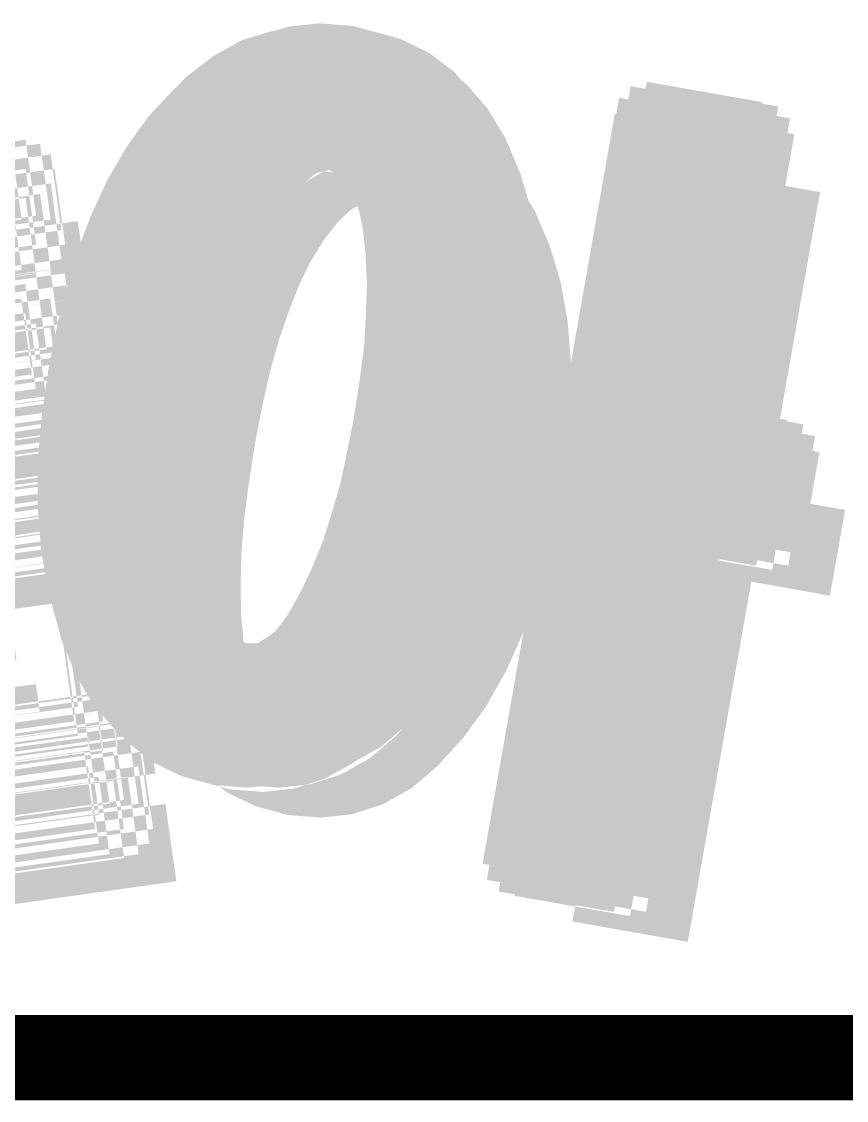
# Model space of a CAD drawing. Header units: millimetres. Extents: x 13 to 1587, y -16 to 1328.
# Drawn here: x 1039.5 to 1174.4, y -7 to 169.5 of the extents above; entities that cross this region are included whole.
import ezdxf

# ---------------------------------------------------------------- set-up
doc = ezdxf.new("R2010")
doc.units = ezdxf.units.MM
doc.layers.add('BC_데모', color=7, linetype='Continuous')

msp = doc.modelspace()

# ---------------------------------------------------------------- hatches: boundary and pattern name
at = {"layer": 'BC_데모', "true_color": 0x141414}
h = msp.add_hatch(color=250, dxfattribs=at)
h.paths.add_polyline_path([(1088.6, 154.69), (1090.95, 153.88), (1092.94, 152.48), (1094.67, 150.34), (1096.03, 147.6), (1097.12, 144.12), (1097.98, 140.03), (1098.4, 135.74), (1098.64, 131.1), (1098.44, 126.27), (1098.16, 120.93), (1097.45, 115.4), (1096.52, 109.39), (1095.27, 103.03), (1093.96, 97.09), (1092.33, 91.59), (1090.79, 86.6), (1088.94, 82.06), (1087.05, 78.06), (1084.95, 74.35), (1082.71, 71.33), (1080.37, 69.25), (1077.99, 67.69), (1075.64, 67.05), (1073.15, 67.1), (1070.8, 67.91), (1068.68, 69.33), (1066.98, 71.61), (1065.5, 74.37), (1064.42, 77.97), (1063.72, 82.17), (1063.31, 86.58), (1063.25, 91.46), (1063.39, 96.69), (1063.86, 102.39), (1064.67, 108.43), (1065.66, 114.83), (1066.85, 120.8), (1068.07, 126.24), (1069.5, 131.37), (1071.1, 135.96), (1072.78, 140.26), (1074.64, 144.14), (1076.85, 147.69), (1079.07, 150.59), (1081.28, 152.7), (1083.76, 154.1), (1086.11, 154.74)])
h.paths.add_polyline_path([(1091.09, 168.06), (1085.64, 168.49), (1080.55, 167.95), (1075.56, 166.46), (1070.89, 163.86), (1066.32, 160.33), (1062.11, 155.82), (1058.62, 150.91), (1055.41, 145.43), (1052.63, 139.34), (1050.17, 132.81), (1048.25, 125.66), (1046.64, 118.05), (1045.46, 109.85), (1044.75, 102.08), (1044.76, 94.72), (1045.27, 87.92), (1046.36, 81.42), (1047.95, 75.49), (1050.34, 69.68), (1053.27, 64.69), (1056.9, 60.63), (1060.93, 57.42), (1065.66, 55.14), (1070.92, 53.69), (1076.37, 53.25), (1081.46, 53.8), (1086.48, 55.42), (1091.14, 58.01), (1095.48, 61.72), (1099.71, 66.36), (1103.36, 71.37), (1106.6, 77.11), (1109.41, 83.32), (1111.81, 90.26), (1113.93, 97.77), (1115.62, 105.89), (1116.74, 113.71), (1117.23, 120.99), (1117.28, 127.95), (1116.74, 134.61), (1115.61, 140.86), (1113.88, 146.69), (1111.46, 152.37), (1108.5, 157.23), (1105.01, 161.27), (1100.95, 164.35), (1096.23, 166.63)])
h.paths.add_polyline_path([(1139.17, 158.92), (1117.54, 36.27), (1136.41, 32.94), (1146.8, 91.84), (1159.68, 89.57), (1162.15, 103.6), (1149.27, 105.87), (1158.04, 155.6)])
h = msp.add_hatch(color=250, dxfattribs=at)
h.paths.add_polyline_path([(1091.22, 155.4), (1093.58, 154.59), (1095.57, 153.19), (1097.29, 151.04), (1098.65, 148.3), (1099.75, 144.82), (1100.6, 140.73), (1101.03, 136.45), (1101.26, 131.8), (1101.07, 126.97), (1100.78, 121.63), (1100.07, 116.11), (1099.14, 110.09), (1097.89, 103.74), (1096.58, 97.79), (1094.95, 92.29), (1093.42, 87.31), (1091.56, 82.77), (1089.68, 78.76), (1087.58, 75.06), (1085.33, 72.03), (1082.99, 69.95), (1080.62, 68.4), (1078.27, 67.76), (1075.78, 67.8), (1073.42, 68.61), (1071.31, 70.04), (1069.61, 72.31), (1068.12, 75.07), (1067.05, 78.68), (1066.34, 82.88), (1065.94, 87.29), (1065.88, 92.16), (1066.01, 97.4), (1066.49, 103.1), (1067.29, 109.13), (1068.29, 115.53), (1069.47, 121.5), (1070.69, 126.94), (1072.13, 132.08), (1073.72, 136.66), (1075.4, 140.96), (1077.27, 144.84), (1079.47, 148.4), (1081.69, 151.29), (1083.91, 153.4), (1086.39, 154.8), (1088.73, 155.44)])
h.paths.add_polyline_path([(1093.71, 168.76), (1088.27, 169.2), (1083.18, 168.65), (1078.18, 167.16), (1073.52, 164.57), (1068.95, 161.03), (1064.73, 156.52), (1061.24, 151.61), (1058.04, 146.13), (1055.26, 140.05), (1052.79, 133.51), (1050.87, 126.36), (1049.27, 118.75), (1048.08, 110.55), (1047.37, 102.79), (1047.39, 95.42), (1047.9, 88.63), (1048.99, 82.12), (1050.57, 76.19), (1052.96, 70.38), (1055.9, 65.39), (1059.52, 61.34), (1063.56, 58.13), (1068.28, 55.85), (1073.55, 54.39), (1078.99, 53.96), (1084.08, 54.51), (1089.1, 56.12), (1093.77, 58.72), (1098.1, 62.42), (1102.34, 67.06), (1105.98, 72.07), (1109.23, 77.81), (1112.03, 84.02), (1114.44, 90.96), (1116.55, 98.48), (1118.25, 106.59), (1119.36, 114.41), (1119.86, 121.69), (1119.9, 128.65), (1119.37, 135.32), (1118.23, 141.56), (1116.5, 147.39), (1114.08, 153.08), (1111.13, 157.93), (1107.63, 161.97), (1103.58, 165.05), (1098.85, 167.33)])
h.paths.add_polyline_path([(1141.8, 159.63), (1120.17, 36.97), (1139.04, 33.64), (1149.43, 92.55), (1162.3, 90.28), (1164.78, 104.3), (1151.9, 106.57), (1160.67, 156.3)])
h = msp.add_hatch(color=250, dxfattribs=at)
h.paths.add_polyline_path([(1093.85, 154.69), (1096.2, 153.88), (1098.19, 152.48), (1099.92, 150.34), (1101.28, 147.6), (1102.37, 144.12), (1103.23, 140.03), (1103.65, 135.74), (1103.89, 131.1), (1103.69, 126.27), (1103.41, 120.93), (1102.7, 115.4), (1101.77, 109.39), (1100.52, 103.03), (1099.21, 97.09), (1097.58, 91.59), (1096.04, 86.6), (1094.19, 82.06), (1092.3, 78.06), (1090.2, 74.35), (1087.96, 71.33), (1085.62, 69.25), (1083.24, 67.69), (1080.89, 67.05), (1078.4, 67.1), (1076.05, 67.91), (1073.93, 69.33), (1072.23, 71.61), (1070.75, 74.37), (1069.67, 77.97), (1068.97, 82.17), (1068.56, 86.58), (1068.5, 91.46), (1068.64, 96.69), (1069.11, 102.39), (1069.92, 108.43), (1070.91, 114.83), (1072.1, 120.8), (1073.32, 126.24), (1074.75, 131.37), (1076.35, 135.96), (1078.03, 140.26), (1079.89, 144.14), (1082.1, 147.69), (1084.32, 150.59), (1086.53, 152.7), (1089.01, 154.1), (1091.36, 154.74)])
h.paths.add_polyline_path([(1096.34, 168.06), (1090.89, 168.49), (1085.8, 167.95), (1080.81, 166.46), (1076.14, 163.86), (1071.57, 160.33), (1067.36, 155.82), (1063.87, 150.91), (1060.66, 145.43), (1057.88, 139.34), (1055.42, 132.81), (1053.5, 125.66), (1051.89, 118.05), (1050.71, 109.85), (1050, 102.08), (1050.01, 94.72), (1050.52, 87.92), (1051.61, 81.42), (1053.2, 75.49), (1055.59, 69.68), (1058.52, 64.69), (1062.15, 60.63), (1066.18, 57.42), (1070.91, 55.14), (1076.17, 53.69), (1081.62, 53.25), (1086.71, 53.8), (1091.73, 55.42), (1096.39, 58.01), (1100.73, 61.72), (1104.96, 66.36), (1108.61, 71.37), (1111.85, 77.11), (1114.66, 83.32), (1117.06, 90.26), (1119.18, 97.77), (1120.87, 105.89), (1121.99, 113.71), (1122.48, 120.99), (1122.53, 127.95), (1121.99, 134.61), (1120.86, 140.86), (1119.13, 146.69), (1116.71, 152.37), (1113.75, 157.23), (1110.26, 161.27), (1106.2, 164.35), (1101.48, 166.63)])
h.paths.add_polyline_path([(1144.42, 158.92), (1122.79, 36.27), (1141.66, 32.94), (1152.05, 91.84), (1164.93, 89.57), (1167.4, 103.6), (1154.52, 105.87), (1163.29, 155.6)])
h = msp.add_hatch(color=250, dxfattribs=at)
h.paths.add_polyline_path([(1086.68, 152.77), (1089.03, 151.96), (1091.02, 150.56), (1092.75, 148.42), (1094.1, 145.68), (1095.2, 142.2), (1096.06, 138.1), (1096.48, 133.82), (1096.72, 129.18), (1096.52, 124.35), (1096.24, 119.01), (1095.53, 113.48), (1094.6, 107.47), (1093.35, 101.11), (1092.03, 95.17), (1090.41, 89.67), (1088.87, 84.68), (1087.02, 80.14), (1085.13, 76.14), (1083.03, 72.43), (1080.79, 69.41), (1078.45, 67.32), (1076.07, 65.77), (1073.72, 65.13), (1071.23, 65.18), (1068.88, 65.99), (1066.76, 67.41), (1065.06, 69.68), (1063.57, 72.44), (1062.5, 76.05), (1061.8, 80.25), (1061.39, 84.66), (1061.33, 89.54), (1061.46, 94.77), (1061.94, 100.47), (1062.74, 106.51), (1063.74, 112.91), (1064.93, 118.88), (1066.15, 124.31), (1067.58, 129.45), (1069.18, 134.03), (1070.86, 138.34), (1072.72, 142.22), (1074.93, 145.77), (1077.15, 148.67), (1079.36, 150.78), (1081.84, 152.18), (1084.19, 152.82)])
h.paths.add_polyline_path([(1089.17, 166.14), (1083.72, 166.57), (1078.63, 166.02), (1073.63, 164.54), (1068.97, 161.94), (1064.4, 158.41), (1060.19, 153.89), (1056.69, 148.99), (1053.49, 143.5), (1050.71, 137.42), (1048.24, 130.89), (1046.32, 123.73), (1044.72, 116.13), (1043.54, 107.92), (1042.83, 100.16), (1042.84, 92.8), (1043.35, 86), (1044.44, 79.5), (1046.02, 73.57), (1048.42, 67.75), (1051.35, 62.77), (1054.97, 58.71), (1059.01, 55.5), (1063.73, 53.22), (1069, 51.77), (1074.44, 51.33), (1079.54, 51.88), (1084.55, 53.49), (1089.22, 56.09), (1093.55, 59.8), (1097.79, 64.44), (1101.43, 69.45), (1104.68, 75.19), (1107.49, 81.4), (1109.89, 88.34), (1112.01, 95.85), (1113.7, 103.97), (1114.82, 111.79), (1115.31, 119.06), (1115.35, 126.02), (1114.82, 132.69), (1113.69, 138.94), (1111.95, 144.77), (1109.54, 150.45), (1106.58, 155.31), (1103.09, 159.34), (1099.03, 162.43), (1094.3, 164.71)])
h.paths.add_polyline_path([(1137.25, 157), (1115.62, 34.34), (1134.49, 31.02), (1144.88, 89.92), (1157.76, 87.65), (1160.23, 101.68), (1147.35, 103.95), (1156.12, 153.67)])
h = msp.add_hatch(color=250, dxfattribs=at)
h.paths.add_polyline_path([(1095.77, 152.77), (1098.13, 151.96), (1100.11, 150.56), (1101.84, 148.42), (1103.2, 145.68), (1104.29, 142.2), (1105.15, 138.1), (1105.58, 133.82), (1105.81, 129.18), (1105.62, 124.35), (1105.33, 119.01), (1104.62, 113.48), (1103.69, 107.47), (1102.44, 101.11), (1101.13, 95.17), (1099.5, 89.67), (1097.96, 84.68), (1096.11, 80.14), (1094.22, 76.14), (1092.12, 72.43), (1089.88, 69.41), (1087.54, 67.32), (1085.16, 65.77), (1082.82, 65.13), (1080.33, 65.18), (1077.97, 65.99), (1075.86, 67.41), (1074.15, 69.68), (1072.67, 72.44), (1071.59, 76.05), (1070.89, 80.25), (1070.48, 84.66), (1070.42, 89.54), (1070.56, 94.77), (1071.04, 100.47), (1071.84, 106.51), (1072.83, 112.91), (1074.02, 118.88), (1075.24, 124.31), (1076.67, 129.45), (1078.27, 134.03), (1079.95, 138.34), (1081.82, 142.22), (1084.02, 145.77), (1086.24, 148.67), (1088.45, 150.78), (1090.93, 152.18), (1093.28, 152.82)])
h.paths.add_polyline_path([(1098.26, 166.14), (1092.81, 166.57), (1087.72, 166.02), (1082.73, 164.54), (1078.06, 161.94), (1073.5, 158.41), (1069.28, 153.89), (1065.79, 148.99), (1062.59, 143.5), (1059.8, 137.42), (1057.34, 130.89), (1055.42, 123.73), (1053.81, 116.13), (1052.63, 107.92), (1051.92, 100.16), (1051.93, 92.8), (1052.45, 86), (1053.53, 79.5), (1055.12, 73.57), (1057.51, 67.75), (1060.44, 62.77), (1064.07, 58.71), (1068.1, 55.5), (1072.83, 53.22), (1078.09, 51.77), (1083.54, 51.33), (1088.63, 51.88), (1093.65, 53.49), (1098.31, 56.09), (1102.65, 59.8), (1106.88, 64.44), (1110.53, 69.45), (1113.77, 75.19), (1116.58, 81.4), (1118.99, 88.34), (1121.1, 95.85), (1122.79, 103.97), (1123.91, 111.79), (1124.4, 119.06), (1124.45, 126.02), (1123.91, 132.69), (1122.78, 138.94), (1121.05, 144.77), (1118.63, 150.45), (1115.68, 155.31), (1112.18, 159.34), (1108.12, 162.43), (1103.4, 164.71)])
h.paths.add_polyline_path([(1146.34, 157), (1124.72, 34.34), (1143.59, 31.02), (1153.97, 89.92), (1166.85, 87.65), (1169.32, 101.68), (1156.45, 103.95), (1165.21, 153.67)])
h = msp.add_hatch(color=250, dxfattribs=at)
h.paths.add_polyline_path([(1085.97, 150.15), (1088.33, 149.34), (1090.32, 147.94), (1092.04, 145.79), (1093.4, 143.05), (1094.5, 139.57), (1095.35, 135.48), (1095.78, 131.2), (1096.01, 126.55), (1095.82, 121.72), (1095.53, 116.38), (1094.82, 110.86), (1093.89, 104.84), (1092.64, 98.49), (1091.33, 92.54), (1089.7, 87.04), (1088.17, 82.06), (1086.31, 77.52), (1084.43, 73.51), (1082.33, 69.81), (1080.08, 66.78), (1077.74, 64.7), (1075.37, 63.15), (1073.02, 62.51), (1070.53, 62.55), (1068.17, 63.36), (1066.06, 64.79), (1064.36, 67.06), (1062.87, 69.82), (1061.8, 73.43), (1061.09, 77.63), (1060.69, 82.04), (1060.63, 86.91), (1060.76, 92.15), (1061.24, 97.85), (1062.04, 103.88), (1063.04, 110.28), (1064.22, 116.25), (1065.44, 121.69), (1066.88, 126.83), (1068.47, 131.41), (1070.15, 135.71), (1072.02, 139.59), (1074.22, 143.15), (1076.44, 146.04), (1078.66, 148.15), (1081.14, 149.55), (1083.48, 150.19)])
h.paths.add_polyline_path([(1088.46, 163.51), (1083.02, 163.95), (1077.93, 163.4), (1072.93, 161.91), (1068.27, 159.32), (1063.7, 155.78), (1059.48, 151.27), (1055.99, 146.36), (1052.79, 140.88), (1050.01, 134.8), (1047.54, 128.26), (1045.62, 121.11), (1044.02, 113.5), (1042.83, 105.3), (1042.12, 97.54), (1042.14, 90.17), (1042.65, 83.38), (1043.74, 76.87), (1045.32, 70.94), (1047.71, 65.13), (1050.65, 60.14), (1054.27, 56.09), (1058.31, 52.88), (1063.03, 50.6), (1068.3, 49.14), (1073.74, 48.71), (1078.83, 49.26), (1083.85, 50.87), (1088.52, 53.47), (1092.85, 57.17), (1097.09, 61.81), (1100.73, 66.82), (1103.98, 72.56), (1106.78, 78.77), (1109.19, 85.71), (1111.3, 93.23), (1113, 101.34), (1114.11, 109.16), (1114.61, 116.44), (1114.65, 123.4), (1114.12, 130.07), (1112.98, 136.31), (1111.25, 142.14), (1108.83, 147.83), (1105.88, 152.68), (1102.38, 156.72), (1098.33, 159.8), (1093.6, 162.08)])
h.paths.add_polyline_path([(1136.55, 154.38), (1114.92, 31.72), (1133.79, 28.39), (1144.18, 87.3), (1157.05, 85.03), (1159.53, 99.05), (1146.65, 101.32), (1155.42, 151.05)])
at = {"layer": 'BC_데모', "true_color": 0xffffff}
h = msp.add_hatch(color=7, dxfattribs=at)
h.paths.add_polyline_path([(1091.22, 150.15), (1093.58, 149.34), (1095.57, 147.94), (1097.29, 145.79), (1098.65, 143.05), (1099.75, 139.57), (1100.6, 135.48), (1101.03, 131.2), (1101.26, 126.55), (1101.07, 121.72), (1100.78, 116.38), (1100.07, 110.86), (1099.14, 104.84), (1097.89, 98.49), (1096.58, 92.54), (1094.95, 87.04), (1093.42, 82.06), (1091.56, 77.52), (1089.68, 73.51), (1087.58, 69.81), (1085.33, 66.78), (1082.99, 64.7), (1080.62, 63.15), (1078.27, 62.51), (1075.78, 62.55), (1073.42, 63.36), (1071.31, 64.79), (1069.61, 67.06), (1068.12, 69.82), (1067.05, 73.43), (1066.34, 77.63), (1065.94, 82.04), (1065.88, 86.91), (1066.01, 92.15), (1066.49, 97.85), (1067.29, 103.88), (1068.29, 110.28), (1069.47, 116.25), (1070.69, 121.69), (1072.13, 126.83), (1073.72, 131.41), (1075.4, 135.71), (1077.27, 139.59), (1079.47, 143.15), (1081.69, 146.04), (1083.91, 148.15), (1086.39, 149.55), (1088.73, 150.19)])
h.paths.add_polyline_path([(1093.71, 163.51), (1088.27, 163.95), (1083.18, 163.4), (1078.18, 161.91), (1073.52, 159.32), (1068.95, 155.78), (1064.73, 151.27), (1061.24, 146.36), (1058.04, 140.88), (1055.26, 134.8), (1052.79, 128.26), (1050.87, 121.11), (1049.27, 113.5), (1048.08, 105.3), (1047.37, 97.54), (1047.39, 90.17), (1047.9, 83.38), (1048.99, 76.87), (1050.57, 70.94), (1052.96, 65.13), (1055.9, 60.14), (1059.52, 56.09), (1063.56, 52.88), (1068.28, 50.6), (1073.55, 49.14), (1078.99, 48.71), (1084.08, 49.26), (1089.1, 50.87), (1093.77, 53.47), (1098.1, 57.17), (1102.34, 61.81), (1105.98, 66.82), (1109.23, 72.56), (1112.03, 78.77), (1114.44, 85.71), (1116.55, 93.23), (1118.25, 101.34), (1119.36, 109.16), (1119.86, 116.44), (1119.9, 123.4), (1119.37, 130.07), (1118.23, 136.31), (1116.5, 142.14), (1114.08, 147.83), (1111.13, 152.68), (1107.63, 156.72), (1103.58, 159.8), (1098.85, 162.08)])
h.paths.add_polyline_path([(1141.8, 154.38), (1120.17, 31.72), (1139.04, 28.39), (1149.43, 87.3), (1162.3, 85.03), (1164.78, 99.05), (1151.9, 101.32), (1160.67, 151.05)])
at = {"layer": 'BC_데모', "true_color": 0x141414}
h = msp.add_hatch(color=250, dxfattribs=at)
h.paths.add_polyline_path([(1096.47, 150.15), (1098.83, 149.34), (1100.82, 147.94), (1102.54, 145.79), (1103.9, 143.05), (1105, 139.57), (1105.85, 135.48), (1106.28, 131.2), (1106.51, 126.55), (1106.32, 121.72), (1106.03, 116.38), (1105.32, 110.86), (1104.39, 104.84), (1103.14, 98.49), (1101.83, 92.54), (1100.2, 87.04), (1098.67, 82.06), (1096.81, 77.52), (1094.93, 73.51), (1092.83, 69.81), (1090.58, 66.78), (1088.24, 64.7), (1085.87, 63.15), (1083.52, 62.51), (1081.03, 62.55), (1078.67, 63.36), (1076.56, 64.79), (1074.86, 67.06), (1073.37, 69.82), (1072.3, 73.43), (1071.59, 77.63), (1071.19, 82.04), (1071.13, 86.91), (1071.26, 92.15), (1071.74, 97.85), (1072.54, 103.88), (1073.54, 110.28), (1074.72, 116.25), (1075.94, 121.69), (1077.38, 126.83), (1078.97, 131.41), (1080.65, 135.71), (1082.52, 139.59), (1084.72, 143.15), (1086.94, 146.04), (1089.16, 148.15), (1091.64, 149.55), (1093.98, 150.19)])
h.paths.add_polyline_path([(1098.96, 163.51), (1093.52, 163.95), (1088.43, 163.4), (1083.43, 161.91), (1078.77, 159.32), (1074.2, 155.78), (1069.98, 151.27), (1066.49, 146.36), (1063.29, 140.88), (1060.51, 134.8), (1058.04, 128.26), (1056.12, 121.11), (1054.52, 113.5), (1053.33, 105.3), (1052.62, 97.54), (1052.64, 90.17), (1053.15, 83.38), (1054.24, 76.87), (1055.82, 70.94), (1058.21, 65.13), (1061.15, 60.14), (1064.77, 56.09), (1068.81, 52.88), (1073.53, 50.6), (1078.8, 49.14), (1084.24, 48.71), (1089.33, 49.26), (1094.35, 50.87), (1099.02, 53.47), (1103.35, 57.17), (1107.59, 61.81), (1111.23, 66.82), (1114.48, 72.56), (1117.28, 78.77), (1119.69, 85.71), (1121.8, 93.23), (1123.5, 101.34), (1124.61, 109.16), (1125.11, 116.44), (1125.15, 123.4), (1124.62, 130.07), (1123.48, 136.31), (1121.75, 142.14), (1119.33, 147.83), (1116.38, 152.68), (1112.88, 156.72), (1108.83, 159.8), (1104.1, 162.08)])
h.paths.add_polyline_path([(1147.05, 154.38), (1125.42, 31.72), (1144.29, 28.39), (1154.68, 87.3), (1167.55, 85.03), (1170.03, 99.05), (1157.15, 101.32), (1165.92, 151.05)])
h = msp.add_hatch(color=250, dxfattribs=at)
h.paths.add_polyline_path([(1086.68, 147.52), (1089.03, 146.71), (1091.02, 145.31), (1092.75, 143.17), (1094.1, 140.43), (1095.2, 136.95), (1096.06, 132.85), (1096.48, 128.57), (1096.72, 123.93), (1096.52, 119.1), (1096.24, 113.76), (1095.53, 108.23), (1094.6, 102.22), (1093.35, 95.86), (1092.03, 89.92), (1090.41, 84.42), (1088.87, 79.43), (1087.02, 74.89), (1085.13, 70.89), (1083.03, 67.18), (1080.79, 64.16), (1078.45, 62.07), (1076.07, 60.52), (1073.72, 59.88), (1071.23, 59.93), (1068.88, 60.74), (1066.76, 62.16), (1065.06, 64.43), (1063.57, 67.19), (1062.5, 70.8), (1061.8, 75), (1061.39, 79.41), (1061.33, 84.29), (1061.46, 89.52), (1061.94, 95.22), (1062.74, 101.26), (1063.74, 107.66), (1064.93, 113.63), (1066.15, 119.06), (1067.58, 124.2), (1069.18, 128.78), (1070.86, 133.09), (1072.72, 136.97), (1074.93, 140.52), (1077.15, 143.42), (1079.36, 145.53), (1081.84, 146.93), (1084.19, 147.57)])
h.paths.add_polyline_path([(1089.17, 160.89), (1083.72, 161.32), (1078.63, 160.77), (1073.63, 159.29), (1068.97, 156.69), (1064.4, 153.16), (1060.19, 148.64), (1056.69, 143.74), (1053.49, 138.25), (1050.71, 132.17), (1048.24, 125.64), (1046.32, 118.48), (1044.72, 110.88), (1043.54, 102.67), (1042.83, 94.91), (1042.84, 87.55), (1043.35, 80.75), (1044.44, 74.25), (1046.02, 68.32), (1048.42, 62.5), (1051.35, 57.52), (1054.97, 53.46), (1059.01, 50.25), (1063.73, 47.97), (1069, 46.52), (1074.44, 46.08), (1079.54, 46.63), (1084.55, 48.24), (1089.22, 50.84), (1093.55, 54.55), (1097.79, 59.19), (1101.43, 64.2), (1104.68, 69.94), (1107.49, 76.15), (1109.89, 83.09), (1112.01, 90.6), (1113.7, 98.72), (1114.82, 106.54), (1115.31, 113.81), (1115.35, 120.77), (1114.82, 127.44), (1113.69, 133.69), (1111.95, 139.52), (1109.54, 145.2), (1106.58, 150.06), (1103.09, 154.09), (1099.03, 157.18), (1094.3, 159.46)])
h.paths.add_polyline_path([(1137.25, 151.75), (1115.62, 29.09), (1134.49, 25.77), (1144.88, 84.67), (1157.76, 82.4), (1160.23, 96.43), (1147.35, 98.7), (1156.12, 148.42)])
h = msp.add_hatch(color=250, dxfattribs=at)
h.paths.add_polyline_path([(1095.77, 147.52), (1098.13, 146.71), (1100.11, 145.31), (1101.84, 143.17), (1103.2, 140.43), (1104.29, 136.95), (1105.15, 132.85), (1105.58, 128.57), (1105.81, 123.93), (1105.62, 119.1), (1105.33, 113.76), (1104.62, 108.23), (1103.69, 102.22), (1102.44, 95.86), (1101.13, 89.92), (1099.5, 84.42), (1097.96, 79.43), (1096.11, 74.89), (1094.22, 70.89), (1092.12, 67.18), (1089.88, 64.16), (1087.54, 62.07), (1085.16, 60.52), (1082.82, 59.88), (1080.33, 59.93), (1077.97, 60.74), (1075.86, 62.16), (1074.15, 64.43), (1072.67, 67.19), (1071.59, 70.8), (1070.89, 75), (1070.48, 79.41), (1070.42, 84.29), (1070.56, 89.52), (1071.04, 95.22), (1071.84, 101.26), (1072.83, 107.66), (1074.02, 113.63), (1075.24, 119.06), (1076.67, 124.2), (1078.27, 128.78), (1079.95, 133.09), (1081.82, 136.97), (1084.02, 140.52), (1086.24, 143.42), (1088.45, 145.53), (1090.93, 146.93), (1093.28, 147.57)])
h.paths.add_polyline_path([(1098.26, 160.89), (1092.81, 161.32), (1087.72, 160.77), (1082.73, 159.29), (1078.06, 156.69), (1073.5, 153.16), (1069.28, 148.64), (1065.79, 143.74), (1062.59, 138.25), (1059.8, 132.17), (1057.34, 125.64), (1055.42, 118.48), (1053.81, 110.88), (1052.63, 102.67), (1051.92, 94.91), (1051.93, 87.55), (1052.45, 80.75), (1053.53, 74.25), (1055.12, 68.32), (1057.51, 62.5), (1060.44, 57.52), (1064.07, 53.46), (1068.1, 50.25), (1072.83, 47.97), (1078.09, 46.52), (1083.54, 46.08), (1088.63, 46.63), (1093.65, 48.24), (1098.31, 50.84), (1102.65, 54.55), (1106.88, 59.19), (1110.53, 64.2), (1113.77, 69.94), (1116.58, 76.15), (1118.99, 83.09), (1121.1, 90.6), (1122.79, 98.72), (1123.91, 106.54), (1124.4, 113.81), (1124.45, 120.77), (1123.91, 127.44), (1122.78, 133.69), (1121.05, 139.52), (1118.63, 145.2), (1115.68, 150.06), (1112.18, 154.09), (1108.12, 157.18), (1103.4, 159.46)])
h.paths.add_polyline_path([(1146.34, 151.75), (1124.72, 29.09), (1143.59, 25.77), (1153.97, 84.67), (1166.85, 82.4), (1169.32, 96.43), (1156.45, 98.7), (1165.21, 148.42)])
h = msp.add_hatch(color=250, dxfattribs=at)
h.paths.add_polyline_path([(1088.6, 145.6), (1090.95, 144.79), (1092.94, 143.39), (1094.67, 141.24), (1096.03, 138.51), (1097.12, 135.03), (1097.98, 130.93), (1098.4, 126.65), (1098.64, 122.01), (1098.44, 117.18), (1098.16, 111.84), (1097.45, 106.31), (1096.52, 100.29), (1095.27, 93.94), (1093.96, 87.99), (1092.33, 82.5), (1090.79, 77.51), (1088.94, 72.97), (1087.05, 68.97), (1084.95, 65.26), (1082.71, 62.24), (1080.37, 60.15), (1077.99, 58.6), (1075.64, 57.96), (1073.15, 58.01), (1070.8, 58.82), (1068.68, 60.24), (1066.98, 62.51), (1065.5, 65.27), (1064.42, 68.88), (1063.72, 73.08), (1063.31, 77.49), (1063.25, 82.36), (1063.39, 87.6), (1063.86, 93.3), (1064.67, 99.34), (1065.66, 105.73), (1066.85, 111.7), (1068.07, 117.14), (1069.5, 122.28), (1071.1, 126.86), (1072.78, 131.17), (1074.64, 135.05), (1076.85, 138.6), (1079.07, 141.5), (1081.28, 143.6), (1083.76, 145.01), (1086.11, 145.65)])
h.paths.add_polyline_path([(1091.09, 158.97), (1085.64, 159.4), (1080.55, 158.85), (1075.56, 157.37), (1070.89, 154.77), (1066.32, 151.24), (1062.11, 146.72), (1058.62, 141.82), (1055.41, 136.33), (1052.63, 130.25), (1050.17, 123.72), (1048.25, 116.56), (1046.64, 108.96), (1045.46, 100.75), (1044.75, 92.99), (1044.76, 85.62), (1045.27, 78.83), (1046.36, 72.33), (1047.95, 66.39), (1050.34, 60.58), (1053.27, 55.6), (1056.9, 51.54), (1060.93, 48.33), (1065.66, 46.05), (1070.92, 44.6), (1076.37, 44.16), (1081.46, 44.71), (1086.48, 46.32), (1091.14, 48.92), (1095.48, 52.62), (1099.71, 57.27), (1103.36, 62.28), (1106.6, 68.02), (1109.41, 74.23), (1111.81, 81.16), (1113.93, 88.68), (1115.62, 96.79), (1116.74, 104.62), (1117.23, 111.89), (1117.28, 118.85), (1116.74, 125.52), (1115.61, 131.77), (1113.88, 137.59), (1111.46, 143.28), (1108.5, 148.14), (1105.01, 152.17), (1100.95, 155.25), (1096.23, 157.53)])
h.paths.add_polyline_path([(1139.17, 149.83), (1117.54, 27.17), (1136.41, 23.84), (1146.8, 82.75), (1159.68, 80.48), (1162.15, 94.51), (1149.27, 96.78), (1158.04, 146.5)])
h = msp.add_hatch(color=250, dxfattribs=at)
h.paths.add_polyline_path([(1093.85, 145.6), (1096.2, 144.79), (1098.19, 143.39), (1099.92, 141.24), (1101.28, 138.51), (1102.37, 135.03), (1103.23, 130.93), (1103.65, 126.65), (1103.89, 122.01), (1103.69, 117.18), (1103.41, 111.84), (1102.7, 106.31), (1101.77, 100.29), (1100.52, 93.94), (1099.21, 87.99), (1097.58, 82.5), (1096.04, 77.51), (1094.19, 72.97), (1092.3, 68.97), (1090.2, 65.26), (1087.96, 62.24), (1085.62, 60.15), (1083.24, 58.6), (1080.89, 57.96), (1078.4, 58.01), (1076.05, 58.82), (1073.93, 60.24), (1072.23, 62.51), (1070.75, 65.27), (1069.67, 68.88), (1068.97, 73.08), (1068.56, 77.49), (1068.5, 82.36), (1068.64, 87.6), (1069.11, 93.3), (1069.92, 99.34), (1070.91, 105.73), (1072.1, 111.7), (1073.32, 117.14), (1074.75, 122.28), (1076.35, 126.86), (1078.03, 131.17), (1079.89, 135.05), (1082.1, 138.6), (1084.32, 141.5), (1086.53, 143.6), (1089.01, 145.01), (1091.36, 145.65)])
h.paths.add_polyline_path([(1096.34, 158.97), (1090.89, 159.4), (1085.8, 158.85), (1080.81, 157.37), (1076.14, 154.77), (1071.57, 151.24), (1067.36, 146.72), (1063.87, 141.82), (1060.66, 136.33), (1057.88, 130.25), (1055.42, 123.72), (1053.5, 116.56), (1051.89, 108.96), (1050.71, 100.75), (1050, 92.99), (1050.01, 85.62), (1050.52, 78.83), (1051.61, 72.33), (1053.2, 66.39), (1055.59, 60.58), (1058.52, 55.6), (1062.15, 51.54), (1066.18, 48.33), (1070.91, 46.05), (1076.17, 44.6), (1081.62, 44.16), (1086.71, 44.71), (1091.73, 46.32), (1096.39, 48.92), (1100.73, 52.62), (1104.96, 57.27), (1108.61, 62.28), (1111.85, 68.02), (1114.66, 74.23), (1117.06, 81.16), (1119.18, 88.68), (1120.87, 96.79), (1121.99, 104.62), (1122.48, 111.89), (1122.53, 118.85), (1121.99, 125.52), (1120.86, 131.77), (1119.13, 137.59), (1116.71, 143.28), (1113.75, 148.14), (1110.26, 152.17), (1106.2, 155.25), (1101.48, 157.53)])
h.paths.add_polyline_path([(1144.42, 149.83), (1122.79, 27.17), (1141.66, 23.84), (1152.05, 82.75), (1164.93, 80.48), (1167.4, 94.51), (1154.52, 96.78), (1163.29, 146.5)])
h = msp.add_hatch(color=250, dxfattribs=at)
h.paths.add_polyline_path([(1091.22, 144.9), (1093.58, 144.09), (1095.57, 142.69), (1097.29, 140.54), (1098.65, 137.8), (1099.75, 134.32), (1100.6, 130.23), (1101.03, 125.95), (1101.26, 121.3), (1101.07, 116.47), (1100.78, 111.13), (1100.07, 105.61), (1099.14, 99.59), (1097.89, 93.24), (1096.58, 87.29), (1094.95, 81.79), (1093.42, 76.81), (1091.56, 72.27), (1089.68, 68.26), (1087.58, 64.56), (1085.33, 61.53), (1082.99, 59.45), (1080.62, 57.9), (1078.27, 57.26), (1075.78, 57.3), (1073.42, 58.11), (1071.31, 59.54), (1069.61, 61.81), (1068.12, 64.57), (1067.05, 68.18), (1066.34, 72.38), (1065.94, 76.79), (1065.88, 81.66), (1066.01, 86.9), (1066.49, 92.6), (1067.29, 98.63), (1068.29, 105.03), (1069.47, 111), (1070.69, 116.44), (1072.13, 121.58), (1073.72, 126.16), (1075.4, 130.46), (1077.27, 134.34), (1079.47, 137.9), (1081.69, 140.79), (1083.91, 142.9), (1086.39, 144.3), (1088.73, 144.94)])
h.paths.add_polyline_path([(1093.71, 158.26), (1088.27, 158.7), (1083.18, 158.15), (1078.18, 156.66), (1073.52, 154.07), (1068.95, 150.53), (1064.73, 146.02), (1061.24, 141.11), (1058.04, 135.63), (1055.26, 129.55), (1052.79, 123.01), (1050.87, 115.86), (1049.27, 108.25), (1048.08, 100.05), (1047.37, 92.29), (1047.39, 84.92), (1047.9, 78.13), (1048.99, 71.62), (1050.57, 65.69), (1052.96, 59.88), (1055.9, 54.89), (1059.52, 50.84), (1063.56, 47.63), (1068.28, 45.35), (1073.55, 43.89), (1078.99, 43.46), (1084.08, 44.01), (1089.1, 45.62), (1093.77, 48.22), (1098.1, 51.92), (1102.34, 56.56), (1105.98, 61.57), (1109.23, 67.31), (1112.03, 73.52), (1114.44, 80.46), (1116.55, 87.98), (1118.25, 96.09), (1119.36, 103.91), (1119.86, 111.19), (1119.9, 118.15), (1119.37, 124.82), (1118.23, 131.06), (1116.5, 136.89), (1114.08, 142.58), (1111.13, 147.43), (1107.63, 151.47), (1103.58, 154.55), (1098.85, 156.83)])
h.paths.add_polyline_path([(1141.8, 149.13), (1120.17, 26.47), (1139.04, 23.14), (1149.43, 82.05), (1162.3, 79.78), (1164.78, 93.8), (1151.9, 96.07), (1160.67, 145.8)])
at = {"layer": 'BC_데모', "true_color": 0x285ac8}
h = msp.add_hatch(color=152, dxfattribs=at)
h.paths.add_polyline_path([(1100.67, 140.7), (1103.03, 139.89), (1105.02, 138.49), (1106.74, 136.34), (1108.1, 133.6), (1109.2, 130.12), (1110.05, 126.03), (1110.48, 121.75), (1110.71, 117.1), (1110.52, 112.27), (1110.23, 106.93), (1109.52, 101.41), (1108.59, 95.39), (1107.34, 89.04), (1106.03, 83.09), (1104.4, 77.59), (1102.87, 72.61), (1101.01, 68.07), (1099.13, 64.06), (1097.03, 60.36), (1094.78, 57.33), (1092.44, 55.25), (1090.07, 53.7), (1087.72, 53.06), (1085.23, 53.1), (1082.87, 53.91), (1080.76, 55.34), (1079.06, 57.61), (1077.57, 60.37), (1076.5, 63.98), (1075.79, 68.18), (1075.39, 72.59), (1075.33, 77.46), (1075.46, 82.7), (1075.94, 88.4), (1076.74, 94.43), (1077.74, 100.83), (1078.92, 106.8), (1080.14, 112.24), (1081.58, 117.38), (1083.17, 121.96), (1084.85, 126.26), (1086.72, 130.14), (1088.92, 133.7), (1091.14, 136.59), (1093.36, 138.7), (1095.84, 140.1), (1098.18, 140.74)])
h.paths.add_polyline_path([(1103.16, 154.06), (1097.72, 154.5), (1092.63, 153.95), (1087.63, 152.46), (1082.97, 149.87), (1078.4, 146.33), (1074.18, 141.82), (1070.69, 136.91), (1067.49, 131.43), (1064.71, 125.35), (1062.24, 118.81), (1060.32, 111.66), (1058.72, 104.05), (1057.53, 95.85), (1056.82, 88.09), (1056.84, 80.72), (1057.35, 73.93), (1058.44, 67.42), (1060.02, 61.49), (1062.41, 55.68), (1065.35, 50.69), (1068.97, 46.64), (1073.01, 43.43), (1077.73, 41.15), (1083, 39.69), (1088.44, 39.26), (1093.53, 39.81), (1098.55, 41.42), (1103.22, 44.02), (1107.55, 47.72), (1111.79, 52.36), (1115.43, 57.37), (1118.68, 63.11), (1121.48, 69.32), (1123.89, 76.26), (1126, 83.78), (1127.7, 91.89), (1128.81, 99.71), (1129.31, 106.99), (1129.35, 113.95), (1128.82, 120.62), (1127.68, 126.86), (1125.95, 132.69), (1123.53, 138.38), (1120.58, 143.23), (1117.08, 147.27), (1113.03, 150.35), (1108.3, 152.63)])
h.paths.add_polyline_path([(1151.25, 144.93), (1129.62, 22.27), (1148.49, 18.94), (1158.88, 77.85), (1171.75, 75.58), (1174.23, 89.6), (1161.35, 91.87), (1170.12, 141.6)])
at = {"layer": 'BC_데모', "true_color": 0x141414}
h = msp.add_hatch(color=250, dxfattribs=at)
h.paths.add_polyline_path([(1040.14, 150.14), (951.05, 137.62), (953.99, 116.74), (954.38, 114.78), (954.86, 113.07), (955.55, 111.51), (956.46, 110.1), (957.45, 108.94), (958.65, 107.93), (960.08, 107.06), (961.83, 106.36), (963.55, 105.9), (965.61, 105.59), (967.73, 105.65), (970.06, 105.86), (1045.93, 116.53), (1044.18, 128.94), (971.22, 118.68), (969.96, 127.62), (1041.88, 137.72)])
h.paths.add_polyline_path([(951.17, 95.52), (952.98, 82.64), (1053.44, 96.76), (1051.63, 109.64)])
h.paths.add_polyline_path([(959.59, 76.83), (961.36, 64.3), (1033.27, 74.41), (1033.91, 69.89), (961.99, 59.78), (964.47, 42.15), (964.86, 40.19), (965.45, 38.5), (966.15, 36.94), (967.17, 35.55), (968.39, 34.42), (969.72, 33.42), (971.37, 32.59), (973.11, 32.01), (975.06, 31.57), (977.1, 31.38), (979.45, 31.48), (981.91, 31.7), (1056.26, 42.15), (1054.48, 54.8), (981.64, 44.56), (980.92, 49.66), (1052.84, 59.77), (1048.68, 89.35)])
h = msp.add_hatch(color=250, dxfattribs=at)
h.paths.add_polyline_path([(1037.76, 149.5), (948.68, 136.98), (951.61, 116.1), (952, 114.14), (952.48, 112.44), (953.17, 110.88), (954.08, 109.47), (955.07, 108.31), (956.28, 107.29), (957.7, 106.43), (959.46, 105.73), (961.18, 105.26), (963.23, 104.96), (965.35, 105.02), (967.69, 105.23), (1043.55, 115.89), (1041.81, 128.3), (968.84, 118.05), (967.59, 126.98), (1039.51, 137.09)])
h.paths.add_polyline_path([(948.8, 94.88), (950.61, 82.01), (1051.06, 96.13), (1049.25, 109)])
h.paths.add_polyline_path([(957.22, 76.2), (958.98, 63.67), (1030.9, 73.78), (1031.54, 69.25), (959.62, 59.14), (962.09, 41.51), (962.49, 39.56), (963.08, 37.86), (963.77, 36.31), (964.8, 34.91), (966.02, 33.78), (967.34, 32.79), (969, 31.95), (970.74, 31.37), (972.69, 30.94), (974.73, 30.75), (977.08, 30.84), (979.53, 31.07), (1053.89, 41.52), (1052.11, 54.16), (979.26, 43.92), (978.54, 49.03), (1050.46, 59.14), (1046.31, 88.72)])
h = msp.add_hatch(color=250, dxfattribs=at)
h.paths.add_polyline_path([(1042.51, 149.5), (953.43, 136.98), (956.36, 116.1), (956.75, 114.14), (957.23, 112.44), (957.92, 110.88), (958.83, 109.47), (959.82, 108.31), (961.03, 107.29), (962.45, 106.43), (964.21, 105.73), (965.93, 105.26), (967.98, 104.96), (970.1, 105.02), (972.44, 105.23), (1048.3, 115.89), (1046.56, 128.3), (973.59, 118.05), (972.34, 126.98), (1044.26, 137.09)])
h.paths.add_polyline_path([(953.55, 94.88), (955.36, 82.01), (1055.81, 96.13), (1054, 109)])
h.paths.add_polyline_path([(961.97, 76.2), (963.73, 63.67), (1035.65, 73.78), (1036.29, 69.25), (964.37, 59.14), (966.84, 41.51), (967.24, 39.56), (967.83, 37.86), (968.52, 36.31), (969.55, 34.91), (970.77, 33.78), (972.09, 32.79), (973.75, 31.95), (975.49, 31.37), (977.44, 30.94), (979.48, 30.75), (981.83, 30.84), (984.28, 31.07), (1058.64, 41.52), (1056.86, 54.16), (984.01, 43.92), (983.29, 49.03), (1055.21, 59.14), (1051.06, 88.72)])
h = msp.add_hatch(color=250, dxfattribs=at)
h.paths.add_polyline_path([(1036.03, 147.76), (946.94, 135.24), (949.87, 114.36), (950.27, 112.4), (950.74, 110.7), (951.43, 109.14), (952.34, 107.73), (953.33, 106.57), (954.54, 105.55), (955.96, 104.69), (957.72, 103.99), (959.44, 103.52), (961.49, 103.22), (963.61, 103.28), (965.95, 103.49), (1041.81, 114.15), (1040.07, 126.56), (967.11, 116.31), (965.85, 125.24), (1037.77, 135.35)])
h.paths.add_polyline_path([(947.06, 93.15), (948.87, 80.27), (1049.32, 94.39), (1047.51, 107.26)])
h.paths.add_polyline_path([(955.48, 74.46), (957.24, 61.93), (1029.16, 72.04), (1029.8, 67.51), (957.88, 57.4), (960.36, 39.77), (960.75, 37.82), (961.34, 36.13), (962.03, 34.57), (963.06, 33.17), (964.28, 32.04), (965.6, 31.05), (967.26, 30.22), (969, 29.63), (970.95, 29.2), (972.99, 29.01), (975.34, 29.1), (977.79, 29.33), (1052.15, 39.78), (1050.37, 52.42), (977.52, 42.19), (976.81, 47.29), (1048.73, 57.4), (1044.57, 86.98)])
h = msp.add_hatch(color=250, dxfattribs=at)
h.paths.add_polyline_path([(1044.25, 147.76), (955.17, 135.24), (958.1, 114.36), (958.49, 112.4), (958.97, 110.7), (959.66, 109.14), (960.57, 107.73), (961.56, 106.57), (962.77, 105.55), (964.19, 104.69), (965.95, 103.99), (967.67, 103.52), (969.72, 103.22), (971.84, 103.28), (974.18, 103.49), (1050.04, 114.15), (1048.3, 126.56), (975.33, 116.31), (974.08, 125.24), (1046, 135.35)])
h.paths.add_polyline_path([(955.29, 93.15), (957.1, 80.27), (1057.55, 94.39), (1055.74, 107.26)])
h.paths.add_polyline_path([(963.71, 74.46), (965.47, 61.93), (1037.39, 72.04), (1038.02, 67.51), (966.1, 57.4), (968.58, 39.77), (968.98, 37.82), (969.57, 36.13), (970.26, 34.57), (971.28, 33.17), (972.51, 32.04), (973.83, 31.05), (975.49, 30.22), (977.22, 29.63), (979.18, 29.2), (981.21, 29.01), (983.57, 29.1), (986.02, 29.33), (1060.38, 39.78), (1058.6, 52.42), (985.75, 42.19), (985.03, 47.29), (1056.95, 57.4), (1052.8, 86.98)])
h = msp.add_hatch(color=250, dxfattribs=at)
h.paths.add_polyline_path([(1035.39, 145.39), (946.3, 132.87), (949.24, 111.99), (949.63, 110.03), (950.11, 108.32), (950.8, 106.76), (951.71, 105.35), (952.7, 104.19), (953.9, 103.18), (955.33, 102.31), (957.08, 101.61), (958.8, 101.15), (960.86, 100.84), (962.98, 100.9), (965.31, 101.11), (1041.18, 111.78), (1039.43, 124.19), (966.47, 113.93), (965.21, 122.87), (1037.13, 132.97)])
h.paths.add_polyline_path([(946.42, 90.77), (948.23, 77.89), (1048.69, 92.01), (1046.88, 104.89)])
h.paths.add_polyline_path([(954.84, 72.08), (956.61, 59.55), (1028.52, 69.66), (1029.16, 65.14), (957.24, 55.03), (959.72, 37.4), (960.11, 35.44), (960.7, 33.75), (961.4, 32.19), (962.42, 30.8), (963.64, 29.67), (964.97, 28.67), (966.62, 27.84), (968.36, 27.26), (970.31, 26.82), (972.35, 26.63), (974.7, 26.73), (977.16, 26.95), (1051.51, 37.4), (1049.73, 50.05), (976.89, 39.81), (976.17, 44.91), (1048.09, 55.02), (1043.93, 84.6)])
at = {"layer": 'BC_데모', "true_color": 0xffffff}
h = msp.add_hatch(color=7, dxfattribs=at)
h.paths.add_polyline_path([(1040.14, 145.39), (951.05, 132.87), (953.99, 111.99), (954.38, 110.03), (954.86, 108.32), (955.55, 106.76), (956.46, 105.35), (957.45, 104.19), (958.65, 103.18), (960.08, 102.31), (961.83, 101.61), (963.55, 101.15), (965.61, 100.84), (967.73, 100.9), (970.06, 101.11), (1045.93, 111.78), (1044.18, 124.19), (971.22, 113.93), (969.96, 122.87), (1041.88, 132.97)])
h.paths.add_polyline_path([(951.17, 90.77), (952.98, 77.89), (1053.44, 92.01), (1051.63, 104.89)])
h.paths.add_polyline_path([(959.59, 72.08), (961.36, 59.55), (1033.27, 69.66), (1033.91, 65.14), (961.99, 55.03), (964.47, 37.4), (964.86, 35.44), (965.45, 33.75), (966.15, 32.19), (967.17, 30.8), (968.39, 29.67), (969.72, 28.67), (971.37, 27.84), (973.11, 27.26), (975.06, 26.82), (977.1, 26.63), (979.45, 26.73), (981.91, 26.95), (1056.26, 37.4), (1054.48, 50.05), (981.64, 39.81), (980.92, 44.91), (1052.84, 55.02), (1048.68, 84.6)])
at = {"layer": 'BC_데모', "true_color": 0x141414}
h = msp.add_hatch(color=250, dxfattribs=at)
h.paths.add_polyline_path([(1044.89, 145.39), (955.8, 132.87), (958.74, 111.99), (959.13, 110.03), (959.61, 108.32), (960.3, 106.76), (961.21, 105.35), (962.2, 104.19), (963.4, 103.18), (964.83, 102.31), (966.58, 101.61), (968.3, 101.15), (970.36, 100.84), (972.48, 100.9), (974.81, 101.11), (1050.68, 111.78), (1048.93, 124.19), (975.97, 113.93), (974.71, 122.87), (1046.63, 132.97)])
h.paths.add_polyline_path([(955.92, 90.77), (957.73, 77.89), (1058.19, 92.01), (1056.38, 104.89)])
h.paths.add_polyline_path([(964.34, 72.08), (966.11, 59.55), (1038.02, 69.66), (1038.66, 65.14), (966.74, 55.03), (969.22, 37.4), (969.61, 35.44), (970.2, 33.75), (970.9, 32.19), (971.92, 30.8), (973.14, 29.67), (974.47, 28.67), (976.12, 27.84), (977.86, 27.26), (979.81, 26.82), (981.85, 26.63), (984.2, 26.73), (986.66, 26.95), (1061.01, 37.4), (1059.23, 50.05), (986.39, 39.81), (985.67, 44.91), (1057.59, 55.02), (1053.43, 84.6)])
h = msp.add_hatch(color=250, dxfattribs=at)
h.paths.add_polyline_path([(1036.03, 143.01), (946.94, 130.49), (949.87, 109.61), (950.27, 107.65), (950.74, 105.95), (951.43, 104.39), (952.34, 102.98), (953.33, 101.82), (954.54, 100.8), (955.96, 99.94), (957.72, 99.24), (959.44, 98.77), (961.49, 98.47), (963.61, 98.53), (965.95, 98.74), (1041.81, 109.4), (1040.07, 121.81), (967.11, 111.56), (965.85, 120.49), (1037.77, 130.6)])
h.paths.add_polyline_path([(947.06, 88.4), (948.87, 75.52), (1049.32, 89.64), (1047.51, 102.51)])
h.paths.add_polyline_path([(955.48, 69.71), (957.24, 57.18), (1029.16, 67.29), (1029.8, 62.76), (957.88, 52.65), (960.36, 35.02), (960.75, 33.07), (961.34, 31.38), (962.03, 29.82), (963.06, 28.42), (964.28, 27.29), (965.6, 26.3), (967.26, 25.47), (969, 24.88), (970.95, 24.45), (972.99, 24.26), (975.34, 24.35), (977.79, 24.58), (1052.15, 35.03), (1050.37, 47.67), (977.52, 37.44), (976.81, 42.54), (1048.73, 52.65), (1044.57, 82.23)])
h = msp.add_hatch(color=250, dxfattribs=at)
h.paths.add_polyline_path([(1044.25, 143.01), (955.17, 130.49), (958.1, 109.61), (958.49, 107.65), (958.97, 105.95), (959.66, 104.39), (960.57, 102.98), (961.56, 101.82), (962.77, 100.8), (964.19, 99.94), (965.95, 99.24), (967.67, 98.77), (969.72, 98.47), (971.84, 98.53), (974.18, 98.74), (1050.04, 109.4), (1048.3, 121.81), (975.33, 111.56), (974.08, 120.49), (1046, 130.6)])
h.paths.add_polyline_path([(955.29, 88.4), (957.1, 75.52), (1057.55, 89.64), (1055.74, 102.51)])
h.paths.add_polyline_path([(963.71, 69.71), (965.47, 57.18), (1037.39, 67.29), (1038.02, 62.76), (966.1, 52.65), (968.58, 35.02), (968.98, 33.07), (969.57, 31.38), (970.26, 29.82), (971.28, 28.42), (972.51, 27.29), (973.83, 26.3), (975.49, 25.47), (977.22, 24.88), (979.18, 24.45), (981.21, 24.26), (983.57, 24.35), (986.02, 24.58), (1060.38, 35.03), (1058.6, 47.67), (985.75, 37.44), (985.03, 42.54), (1056.95, 52.65), (1052.8, 82.23)])
h = msp.add_hatch(color=250, dxfattribs=at)
h.paths.add_polyline_path([(1037.76, 141.27), (948.68, 128.75), (951.61, 107.87), (952, 105.92), (952.48, 104.21), (953.17, 102.65), (954.08, 101.24), (955.07, 100.08), (956.28, 99.06), (957.7, 98.2), (959.46, 97.5), (961.18, 97.03), (963.23, 96.73), (965.35, 96.79), (967.69, 97), (1043.55, 107.66), (1041.81, 120.08), (968.84, 109.82), (967.59, 118.75), (1039.51, 128.86)])
h.paths.add_polyline_path([(948.8, 86.66), (950.61, 73.78), (1051.06, 87.9), (1049.25, 100.78)])
h.paths.add_polyline_path([(957.22, 67.97), (958.98, 55.44), (1030.9, 65.55), (1031.54, 61.02), (959.62, 50.92), (962.09, 33.28), (962.49, 31.33), (963.08, 29.64), (963.77, 28.08), (964.8, 26.69), (966.02, 25.56), (967.34, 24.56), (969, 23.73), (970.74, 23.14), (972.69, 22.71), (974.73, 22.52), (977.08, 22.61), (979.53, 22.84), (1053.89, 33.29), (1052.11, 45.94), (979.26, 35.7), (978.54, 40.8), (1050.46, 50.91), (1046.31, 80.49)])
h = msp.add_hatch(color=250, dxfattribs=at)
h.paths.add_polyline_path([(1042.51, 141.27), (953.43, 128.75), (956.36, 107.87), (956.75, 105.92), (957.23, 104.21), (957.92, 102.65), (958.83, 101.24), (959.82, 100.08), (961.03, 99.06), (962.45, 98.2), (964.21, 97.5), (965.93, 97.03), (967.98, 96.73), (970.1, 96.79), (972.44, 97), (1048.3, 107.66), (1046.56, 120.08), (973.59, 109.82), (972.34, 118.75), (1044.26, 128.86)])
h.paths.add_polyline_path([(953.55, 86.66), (955.36, 73.78), (1055.81, 87.9), (1054, 100.78)])
h.paths.add_polyline_path([(961.97, 67.97), (963.73, 55.44), (1035.65, 65.55), (1036.29, 61.02), (964.37, 50.92), (966.84, 33.28), (967.24, 31.33), (967.83, 29.64), (968.52, 28.08), (969.55, 26.69), (970.77, 25.56), (972.09, 24.56), (973.75, 23.73), (975.49, 23.14), (977.44, 22.71), (979.48, 22.52), (981.83, 22.61), (984.28, 22.84), (1058.64, 33.29), (1056.86, 45.94), (984.01, 35.7), (983.29, 40.8), (1055.21, 50.91), (1051.06, 80.49)])
h = msp.add_hatch(color=250, dxfattribs=at)
h.paths.add_polyline_path([(1040.14, 140.64), (951.05, 128.12), (953.99, 107.24), (954.38, 105.28), (954.86, 103.57), (955.55, 102.01), (956.46, 100.6), (957.45, 99.44), (958.65, 98.43), (960.08, 97.56), (961.83, 96.86), (963.55, 96.4), (965.61, 96.09), (967.73, 96.15), (970.06, 96.36), (1045.93, 107.03), (1044.18, 119.44), (971.22, 109.18), (969.96, 118.12), (1041.88, 128.22)])
h.paths.add_polyline_path([(951.17, 86.02), (952.98, 73.14), (1053.44, 87.26), (1051.63, 100.14)])
h.paths.add_polyline_path([(959.59, 67.33), (961.36, 54.8), (1033.27, 64.91), (1033.91, 60.39), (961.99, 50.28), (964.47, 32.65), (964.86, 30.69), (965.45, 29), (966.15, 27.44), (967.17, 26.05), (968.39, 24.92), (969.72, 23.92), (971.37, 23.09), (973.11, 22.51), (975.06, 22.07), (977.1, 21.88), (979.45, 21.98), (981.91, 22.2), (1056.26, 32.65), (1054.48, 45.3), (981.64, 35.06), (980.92, 40.16), (1052.84, 50.27), (1048.68, 79.85)])
at = {"layer": 'BC_데모', "true_color": 0x285ac8}
h = msp.add_hatch(color=152, dxfattribs=at)
h.paths.add_polyline_path([(1048.69, 136.84), (959.6, 124.32), (962.54, 103.44), (962.93, 101.48), (963.41, 99.77), (964.1, 98.21), (965.01, 96.8), (966, 95.64), (967.2, 94.63), (968.63, 93.76), (970.38, 93.06), (972.1, 92.6), (974.16, 92.29), (976.28, 92.35), (978.61, 92.56), (1054.48, 103.23), (1052.73, 115.64), (979.77, 105.38), (978.51, 114.32), (1050.43, 124.42)])
h.paths.add_polyline_path([(959.72, 82.22), (961.53, 69.34), (1061.99, 83.46), (1060.18, 96.34)])
h.paths.add_polyline_path([(968.14, 63.53), (969.91, 51), (1041.82, 61.11), (1042.46, 56.59), (970.54, 46.48), (973.02, 28.85), (973.41, 26.89), (974, 25.2), (974.7, 23.64), (975.72, 22.25), (976.94, 21.12), (978.27, 20.12), (979.92, 19.29), (981.66, 18.71), (983.61, 18.27), (985.65, 18.08), (988, 18.18), (990.46, 18.4), (1064.81, 28.85), (1063.03, 41.5), (990.19, 31.26), (989.47, 36.36), (1061.39, 46.47), (1057.23, 76.05)])

# ---------------------------------------------------------------- linework, layer by layer
at = {"layer": 'BC_데모', "color": 254, "true_color": 0xe6e6e6, "const_width": 14}
msp.add_lwpolyline([(20, 0), (1580, 0), (1580, 1300), (20, 1300)], close=True, dxfattribs=at)

doc.saveas('drawing.dxf')
